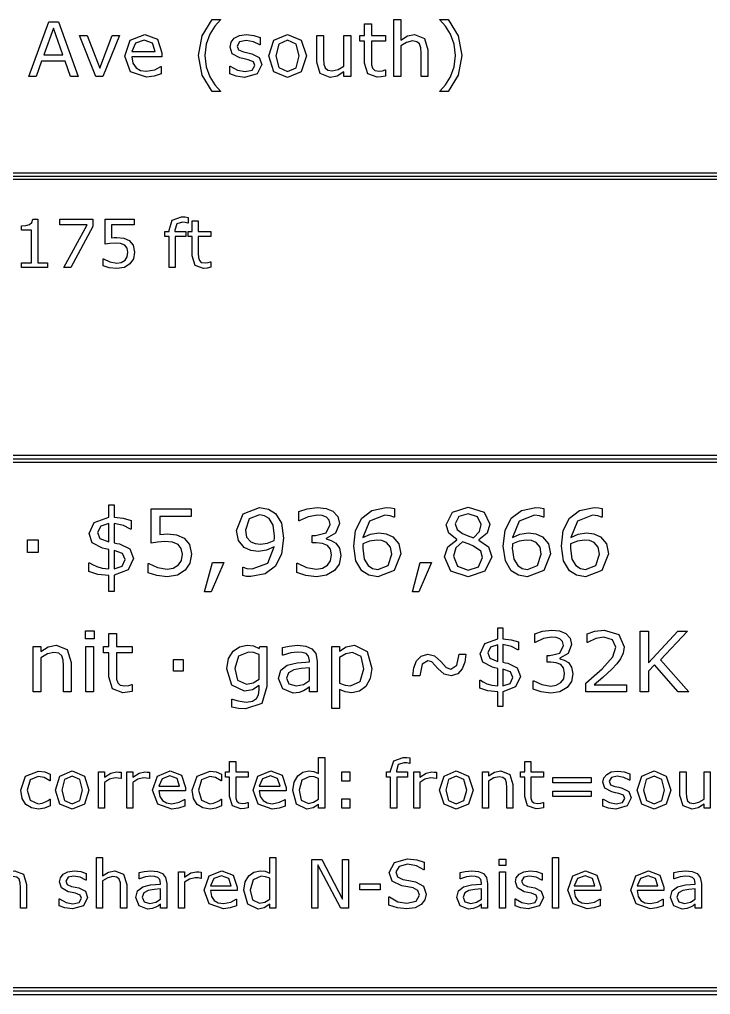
# Model space of a CAD drawing. Extents: x -1 to 182, y 89 to 480.
# Drawn here: x 121.4 to 143.39, y 157.59 to 188.61 of the extents above; entities that cross this region are included whole.
import ezdxf

# ---------------------------------------------------------------- set-up
doc = ezdxf.new("R2010")
doc.units = 0

msp = doc.modelspace()

# ---------------------------------------------------------------- linework, layer by layer
at = {"layer": 'Layer 1', "color": 7}
for points in [[(127.794494, 186.317616), (127.528231, 186.317616), (127.208482, 186.83268), (127.094537, 187.461726), (127.208482, 188.090746), (127.528231, 188.605836), (127.794494, 188.605836), (127.794494, 188.594194), (127.614273, 188.397715), (127.456142, 188.139588), (127.342197, 187.824496), (127.299176, 187.461726), (127.341033, 187.097792), (127.456142, 186.783864), (127.615435, 186.525737), (127.794494, 186.329232), (127.794494, 186.317616)], [(134.39757, 186.796644), (134.17898, 186.796644), (134.17898, 187.536127), (134.168529, 187.703555), (134.130159, 187.826824), (134.046442, 187.898897), (133.904591, 187.923238), (133.717393, 187.879053), (133.530196, 187.766261), (133.530196, 186.796538), (133.311605, 186.796538), (133.311605, 188.60573), (133.530196, 188.60573), (133.530196, 187.951125), (133.741812, 188.083655), (133.966215, 188.131333), (134.287125, 188.004598), (134.397583, 187.639499), (134.39757, 186.796644)], [(135.474248, 187.461726), (135.3603, 186.83268), (135.040554, 186.317616), (134.774291, 186.317616), (134.774291, 186.329258), (134.953351, 186.525764), (135.112643, 186.783891), (135.226588, 187.097819), (135.269609, 187.461753), (135.226588, 187.824522), (135.112643, 188.139614), (134.953351, 188.397741), (134.774291, 188.594221), (134.774291, 188.605862), (135.040554, 188.605862), (135.3603, 188.090772), (135.474248, 187.461753), (135.474248, 187.461726)], [(123.268032, 186.796644), (123.022697, 186.796644), (122.852941, 187.279164), (122.10415, 187.279164), (121.934393, 186.796644), (121.700687, 186.796644), (122.330881, 188.527943), (122.637837, 188.527943), (123.268032, 186.796644)], [(122.782014, 187.476834), (122.478545, 188.32678), (122.173912, 187.476834), (122.782014, 187.476834)], [(133.047654, 186.808285), (132.912778, 186.781563), (132.783717, 186.770979), (132.48141, 186.87795), (132.377929, 187.220956), (132.377929, 187.911623), (132.230262, 187.911623), (132.230262, 188.095323), (132.377929, 188.095323), (132.377929, 188.468544), (132.596519, 188.468544), (132.596519, 188.095323), (133.047654, 188.095323), (133.047654, 187.911623), (132.596519, 187.911623), (132.596519, 187.319777), (132.601176, 187.159334), (132.633733, 187.052363), (132.703495, 186.983757), (132.840695, 186.962855), (132.952317, 186.977936), (133.036031, 187.004685), (133.047646, 187.004685), (133.047654, 186.808285)], [(124.578413, 188.095402), (124.052867, 186.796644), (123.833112, 186.796644), (123.311053, 188.095402), (123.548246, 188.095402), (123.950547, 187.061756), (124.349359, 188.095402), (124.578413, 188.095402)], [(125.930655, 187.423362), (124.97374, 187.423362), (125.009784, 187.21405), (125.108614, 187.068715), (125.251629, 186.985), (125.435337, 186.957087), (125.7016, 187.009421), (125.893449, 187.114064), (125.905064, 187.114064), (125.905064, 186.875701), (125.679499, 186.797808), (125.437652, 186.766402), (124.933034, 186.940815), (124.751649, 187.438469), (124.924893, 187.944246), (125.383005, 188.131439), (125.787632, 187.977954), (125.930644, 187.541948), (125.930655, 187.423362)], [(129.108365, 187.171029), (128.960699, 186.879194), (128.559562, 186.765238), (128.294463, 186.798972), (128.093311, 186.874537), (128.093311, 187.119885), (128.104926, 187.119885), (128.335143, 186.995478), (128.578152, 186.950128), (128.803719, 186.996642), (128.88511, 187.143142), (128.840928, 187.2594), (128.671168, 187.326842), (128.549085, 187.351183), (128.413047, 187.381399), (128.170038, 187.513955), (128.099114, 187.730225), (128.131668, 187.881381), (128.232826, 188.008116), (128.397931, 188.094159), (128.623499, 188.126703), (128.858366, 188.097651), (129.057192, 188.029045), (129.057192, 187.795339), (129.045577, 187.795339), (128.842102, 187.898817), (128.607235, 187.941838), (128.404921, 187.895325), (128.322369, 187.759303), (128.372364, 187.638362), (128.530495, 187.57211), (128.665369, 187.544197), (128.790943, 187.518532), (129.025813, 187.398782), (129.108365, 187.17087), (129.108365, 187.171029)], [(130.528044, 187.445428), (130.365264, 186.944308), (129.929245, 186.760608), (129.4909, 186.944308), (129.329282, 187.445428), (129.4909, 187.946574), (129.929245, 188.131439), (130.365264, 187.946574), (130.528044, 187.445428), (130.528044, 187.445428)], [(131.943073, 186.796644), (131.72448, 186.796644), (131.72448, 186.940815), (131.512867, 186.807121), (131.289625, 186.760608), (130.97104, 186.885015), (130.857092, 187.252441), (130.857092, 188.095402), (131.075686, 188.095402), (131.075686, 187.355919), (131.084972, 187.186163), (131.124506, 187.066386), (131.205895, 186.991985), (131.351236, 186.968702), (131.536108, 187.012888), (131.724467, 187.125679), (131.724467, 188.095376), (131.94306, 188.095376), (131.943073, 186.796644)], [(125.71788, 187.59079), (125.630676, 187.85704), (125.371387, 187.951231), (125.091173, 187.847753), (124.97374, 187.59079), (125.71788, 187.59079)], [(130.302476, 187.445428), (130.203646, 187.819839), (129.929245, 187.943082), (129.652517, 187.819839), (129.554849, 187.445428), (129.653679, 187.074535), (129.929245, 186.948964), (130.202482, 187.073371), (130.302476, 187.445428), (130.302476, 187.445428)], [(94.720714, 183.71404), (94.720714, 183.529044), (153.987306, 183.529044), (153.987306, 183.71404), (94.720714, 183.71404)], [(94.720714, 183.621542), (153.987306, 183.621542)], [(122.294708, 180.711129), (121.461684, 180.711129), (121.461684, 180.868212), (121.782078, 180.868212), (121.782078, 181.899689), (121.461684, 181.899689), (121.461684, 182.040235), (121.601209, 182.050554), (121.713863, 182.082595), (121.788277, 182.147709), (121.820318, 182.255182), (121.980515, 182.255182), (121.980515, 180.868185), (122.294708, 180.868185), (122.294708, 180.711129)], [(123.732343, 182.019571), (123.035746, 180.711129), (122.814571, 180.711129), (123.55561, 182.069181), (122.679178, 182.069181), (122.679178, 182.25005), (123.732343, 182.25005), (123.732343, 182.019571)], [(125.06146, 181.199999), (125.022185, 180.994312), (124.914698, 180.828948), (124.736933, 180.71732), (124.499221, 180.679088), (124.256342, 180.70597), (124.058939, 180.768993), (124.058939, 180.987089), (124.073412, 180.987089), (124.271849, 180.895094), (124.495091, 180.857893), (124.636685, 180.878531), (124.759674, 180.950868), (124.827889, 181.057336), (124.851648, 181.201004), (124.823743, 181.33536), (124.748294, 181.423201), (124.617037, 181.47797), (124.445471, 181.494374), (124.269772, 181.481939), (124.12508, 181.457068), (124.12508, 182.249785), (125.05112, 182.249785), (125.05112, 182.068916), (124.324549, 182.068916), (124.324549, 181.659633), (124.415499, 181.665983), (124.496115, 181.668628), (124.715221, 181.646933), (124.887822, 181.572505), (125.015978, 181.425741), (125.061455, 181.200449), (125.06146, 181.199999)], [(126.767814, 182.131199), (126.757469, 182.131199), (126.673755, 182.14972), (126.582804, 182.160038), (126.400903, 182.104211), (126.345092, 181.904742), (126.345092, 181.865478), (126.695458, 181.865478), (126.695458, 181.702178), (126.351294, 181.702178), (126.351294, 180.711129), (126.15699, 180.711129), (126.15699, 181.702283), (126.025733, 181.702283), (126.025733, 181.865584), (126.15699, 181.865584), (126.15699, 181.903816), (126.259309, 182.21904), (126.554899, 182.329636), (126.671688, 182.323286), (126.767806, 182.308734), (126.767814, 182.131199)], [(127.49025, 180.721474), (127.370359, 180.697662), (127.255639, 180.688401), (126.98692, 180.783466), (126.894938, 181.088371), (126.894938, 181.702283), (126.763679, 181.702283), (126.763679, 181.865584), (126.894938, 181.865584), (126.894938, 182.197345), (127.08924, 182.197345), (127.08924, 181.865584), (127.49025, 181.865584), (127.49025, 181.702283), (127.08924, 181.702283), (127.08924, 181.176213), (127.093367, 181.033576), (127.122305, 180.938512), (127.184318, 180.877525), (127.306272, 180.859004), (127.405491, 180.872498), (127.479905, 180.896311), (127.49025, 180.896311), (127.49025, 180.721474)], [(95.779046, 174.731659), (95.325814, 174.640181), (94.955743, 174.390694), (94.706256, 174.020622), (94.614778, 173.567388), (94.614778, 158.75074), (94.706256, 158.297506), (94.955743, 157.927434), (95.325814, 157.677947), (95.779046, 157.586469), (152.928974, 157.586469), (153.382206, 157.677947), (153.752277, 157.927434), (154.001764, 158.297506), (154.093242, 158.75074), (154.093242, 173.567388), (154.001764, 174.020622), (153.752277, 174.390694), (153.382206, 174.640181), (152.928974, 174.731659), (95.779046, 174.731659)], [(95.779046, 174.62572), (152.928974, 174.62572), (153.34169, 174.542806), (153.678008, 174.316422), (153.904392, 173.980104), (153.987306, 173.567388), (153.987306, 158.75074), (153.904392, 158.338024), (153.678008, 158.001706), (153.34169, 157.775322), (152.928974, 157.692408), (95.779046, 157.692408), (95.36633, 157.775322), (95.030012, 158.001706), (94.803628, 158.338024), (94.720714, 158.75074), (94.720714, 173.567388), (94.803628, 173.980104), (95.030012, 174.316422), (95.36633, 174.542806), (95.779046, 174.62572), (95.779046, 174.62572)], [(95.779046, 174.519781), (152.928974, 174.519781), (153.301175, 174.445432), (153.60374, 174.242151), (153.807021, 173.939586), (153.88137, 173.567388), (153.88137, 158.75074), (153.807021, 158.378542), (153.60374, 158.075977), (153.301175, 157.872696), (152.928974, 157.798347), (95.779046, 157.798347), (95.406845, 157.872696), (95.10428, 158.075977), (94.900999, 158.378542), (94.82665, 158.75074), (94.82665, 173.567388), (94.900999, 173.939586), (95.10428, 174.242151), (95.406845, 174.445432), (95.779046, 174.519781), (95.779046, 174.519781)], [(125.029734, 171.461651), (124.857779, 171.095019), (124.407292, 170.923066), (124.407292, 170.408611), (124.239602, 170.408611), (124.239602, 170.915949), (123.887169, 170.951482), (123.601528, 171.04242), (123.601528, 171.323804), (123.624256, 171.323804), (123.720892, 171.265542), (123.855895, 171.204424), (124.027848, 171.15328), (124.239594, 171.126266), (124.239594, 171.741607), (124.134433, 171.763038), (124.044903, 171.785792), (123.712364, 171.960602), (123.611466, 172.250505), (123.776314, 172.605761), (124.239594, 172.774883), (124.239594, 173.161412), (124.407284, 173.161412), (124.407284, 172.777714), (124.70145, 172.743609), (124.954407, 172.67114), (124.954407, 172.392613), (124.93451, 172.392613), (124.711398, 172.507707), (124.407284, 172.571656), (124.407284, 171.959173), (124.499655, 171.939329), (124.58634, 171.920809), (124.913196, 171.764493), (125.029726, 171.461784), (125.029734, 171.461651)], [(126.875743, 171.59381), (126.821739, 171.311024), (126.673945, 171.083642), (126.429515, 170.930157), (126.102663, 170.877584), (125.768704, 170.91452), (125.497273, 171.001224), (125.497273, 171.301076), (125.51717, 171.301076), (125.790021, 171.174605), (126.09698, 171.123435), (126.29167, 171.151851), (126.460781, 171.251334), (126.554573, 171.397702), (126.587257, 171.595239), (126.548887, 171.779971), (126.445147, 171.90078), (126.26467, 171.976106), (126.028765, 171.998861), (125.787179, 171.981927), (125.588224, 171.947823), (125.588224, 173.037825), (126.861529, 173.037825), (126.861529, 172.789117), (125.862498, 172.789117), (125.862498, 172.226376), (125.987553, 172.234842), (126.0984, 172.237753), (126.399673, 172.207908), (126.636996, 172.105593), (126.813214, 171.903796), (126.875743, 171.593996), (126.875743, 171.59381)], [(129.798946, 172.106837), (129.734996, 171.603759), (129.544568, 171.218658), (129.220557, 170.968521), (128.762963, 170.880415), (128.623694, 170.888882), (128.507164, 170.912959), (128.507164, 171.184395), (128.521372, 171.184395), (128.637902, 171.143173), (128.805593, 171.124652), (129.297294, 171.312241), (129.504774, 171.832359), (129.256082, 171.718667), (129.001704, 171.684562), (128.764381, 171.710227), (128.552638, 171.809684), (128.36363, 172.029976), (128.301102, 172.349698), (128.514268, 172.876932), (129.034391, 173.080158), (129.318611, 173.031846), (129.547407, 172.889738), (129.733572, 172.585626), (129.798943, 172.106705), (129.798946, 172.106837)], [(129.511881, 172.167929), (129.466407, 172.521809), (129.341349, 172.729268), (129.197818, 172.820232), (129.031552, 172.848648), (128.707541, 172.720749), (128.589587, 172.361207), (128.627957, 172.140942), (128.757277, 171.991717), (128.897966, 171.932027), (129.068498, 171.917739), (129.293034, 171.947584), (129.506198, 172.034288), (129.509029, 172.092549), (129.51186, 172.16785), (129.511881, 172.167929)], [(131.465895, 171.940573), (131.578163, 171.787088), (131.622216, 171.548355), (131.569636, 171.282608), (131.421839, 171.072264), (131.170306, 170.924468), (130.854822, 170.877584), (130.508073, 170.920209), (130.228118, 171.011172), (130.228118, 171.308167), (130.249443, 171.308167), (130.533663, 171.176007), (130.849147, 171.123435), (131.039575, 171.15328), (131.203003, 171.241386), (131.299637, 171.379234), (131.332323, 171.569654), (131.295374, 171.757243), (131.195896, 171.875195), (131.040996, 171.934884), (130.844885, 171.951818), (130.716985, 171.951818), (130.716985, 172.18772), (130.816463, 172.18772), (131.160368, 172.277255), (131.289688, 172.541573), (131.257004, 172.675161), (131.166054, 172.770385), (131.035313, 172.821555), (130.877571, 172.835842), (130.590506, 172.787503), (130.303445, 172.651084), (130.289236, 172.651084), (130.289236, 172.948105), (130.557825, 173.039042), (130.884678, 173.081693), (131.157529, 173.05325), (131.370696, 172.962313), (131.525593, 172.797451), (131.578176, 172.571498), (131.453118, 172.263126), (131.160371, 172.098291), (131.160371, 172.078447), (131.316692, 172.030134), (131.465908, 171.940599), (131.465895, 171.940573)], [(133.533595, 171.608019), (133.320432, 171.080811), (132.800309, 170.877584), (132.516089, 170.925897), (132.290132, 171.069433), (132.101127, 171.382065), (132.035757, 171.851038), (132.095441, 172.34983), (132.288711, 172.736386), (132.611301, 172.986496), (133.071737, 173.077433), (133.212426, 173.070289), (133.327536, 173.044625), (133.327536, 172.773189), (133.313327, 172.773189), (133.192535, 172.812982), (133.029107, 172.832826), (132.541671, 172.640977), (132.329925, 172.12512), (132.564407, 172.234551), (132.832996, 172.272916), (133.070319, 172.247251), (133.282064, 172.147794), (133.469648, 171.928931), (133.533598, 171.607754), (133.533595, 171.608019)], [(136.426956, 171.511366), (136.212369, 171.055199), (135.675194, 170.873298), (135.12665, 171.050939), (134.923431, 171.505678), (135.025751, 171.823998), (135.314234, 172.05138), (135.314234, 172.059847), (135.061279, 172.258813), (134.980274, 172.52882), (135.176386, 172.926727), (135.675194, 173.0859), (136.181106, 172.933844), (136.37011, 172.547288), (136.280581, 172.264502), (136.017678, 172.048496), (136.017678, 172.04003), (136.321795, 171.829686), (136.426956, 171.511366), (136.426956, 171.511366)], [(136.090155, 172.54451), (135.972204, 172.786101), (135.673773, 172.877038), (135.379604, 172.791789), (135.265916, 172.561549), (135.322761, 172.383935), (135.497555, 172.251749), (135.648193, 172.184968), (135.841463, 172.116759), (136.036154, 172.311439), (136.090155, 172.54451), (136.090155, 172.54451)], [(138.292859, 171.607992), (138.079695, 171.080784), (137.559572, 170.877558), (137.275352, 170.925871), (137.049398, 171.069407), (136.860391, 171.382038), (136.79502, 171.851012), (136.854707, 172.349803), (137.047975, 172.736359), (137.370565, 172.98647), (137.831003, 173.077407), (137.971692, 173.070263), (138.086799, 173.044598), (138.086799, 172.773163), (138.072591, 172.773163), (137.951798, 172.812956), (137.788371, 172.8328), (137.300935, 172.640951), (137.089191, 172.125093), (137.323673, 172.234525), (137.592259, 172.272889), (137.829585, 172.247225), (138.041328, 172.147768), (138.228912, 171.928905), (138.292862, 171.607728), (138.292859, 171.607992)], [(140.143133, 171.607992), (139.929966, 171.080784), (139.409844, 170.877558), (139.125623, 170.925871), (138.899669, 171.069407), (138.710662, 171.382038), (138.645291, 171.851012), (138.704979, 172.349803), (138.898249, 172.736359), (139.220839, 172.98647), (139.681274, 173.077407), (139.821963, 173.070263), (139.937073, 173.044598), (139.937073, 172.773163), (139.922865, 172.773163), (139.802069, 172.812956), (139.638644, 172.8328), (139.151206, 172.640951), (138.939463, 172.125093), (139.173944, 172.234525), (139.442533, 172.272889), (139.679856, 172.247225), (139.891599, 172.147768), (140.079186, 171.928905), (140.143135, 171.607728), (140.143133, 171.607992)], [(124.239602, 171.983197), (124.239602, 172.570122), (123.983803, 172.486275), (123.880062, 172.287309), (123.956802, 172.092629), (124.239602, 171.983197), (124.239602, 171.983197)], [(121.998525, 171.647812), (121.658883, 171.647812), (121.658883, 172.049978), (121.998525, 172.049978), (121.998525, 171.647812)], [(133.245113, 171.596642), (133.205322, 171.815478), (133.077423, 171.966132), (132.932471, 172.025795), (132.766202, 172.040083), (132.541669, 172.01164), (132.328502, 171.923534), (132.324242, 171.862442), (132.322919, 171.789946), (132.368393, 171.43469), (132.496293, 171.230035), (132.636982, 171.137669), (132.803251, 171.109253), (133.127262, 171.234295), (133.245213, 171.596694), (133.245113, 171.596642)], [(136.134208, 171.484379), (136.075944, 171.693267), (135.851409, 171.85244), (135.705036, 171.910702), (135.493293, 171.986002), (135.287233, 171.79701), (135.210493, 171.527003), (135.342655, 171.210086), (135.678035, 171.085044), (136.009153, 171.191618), (136.134208, 171.484379), (136.134208, 171.484379)], [(138.004376, 171.596615), (137.964585, 171.815452), (137.836686, 171.966105), (137.691734, 172.025769), (137.525465, 172.040056), (137.300932, 172.011614), (137.087768, 171.923507), (137.083508, 171.862415), (137.082185, 171.789919), (137.127662, 171.434664), (137.255559, 171.230009), (137.396248, 171.137643), (137.562517, 171.109227), (137.886528, 171.234269), (138.004479, 171.596668), (138.004376, 171.596615)], [(139.85465, 171.596615), (139.814857, 171.815452), (139.68696, 171.966105), (139.542006, 172.025769), (139.375739, 172.040056), (139.151203, 172.011614), (138.938039, 171.923507), (138.933779, 171.862415), (138.932457, 171.789919), (138.97793, 171.434664), (139.10583, 171.230009), (139.246519, 171.137643), (139.412786, 171.109227), (139.736797, 171.234269), (139.854751, 171.596668), (139.85465, 171.596615)], [(124.761145, 171.424715), (124.677299, 171.619396), (124.407292, 171.71745), (124.407292, 171.129123), (124.668774, 171.215801), (124.761145, 171.424715), (124.761145, 171.424715)], [(127.898933, 171.326661), (127.498182, 170.395832), (127.290704, 170.395832), (127.537975, 171.326661), (127.898933, 171.326661)], [(134.50847, 171.326635), (134.107719, 170.395805), (133.900239, 170.395805), (134.14751, 171.326635), (134.50847, 171.326635)], [(123.771359, 168.902075), (123.497475, 168.902075), (123.497475, 169.153985), (123.771359, 169.153985), (123.771359, 168.902075)], [(124.985752, 167.230387), (124.83589, 167.200674), (124.692488, 167.189033), (124.356592, 167.307883), (124.241612, 167.688989), (124.241612, 168.456385), (124.077539, 168.456385), (124.077539, 168.660511), (124.241612, 168.660511), (124.241612, 169.075218), (124.484489, 169.075218), (124.484489, 168.660511), (124.985752, 168.660511), (124.985752, 168.456385), (124.484489, 168.456385), (124.484489, 167.798817), (124.489648, 167.620515), (124.52582, 167.501664), (124.603334, 167.425438), (124.755779, 167.402154), (124.879803, 167.418823), (124.972822, 167.448536), (124.985734, 167.448536), (124.985752, 167.230387)], [(137.342863, 167.708515), (137.186542, 167.375193), (136.777005, 167.218878), (136.777005, 166.751201), (136.62456, 166.751201), (136.62456, 167.212422), (136.304168, 167.244701), (136.044493, 167.327383), (136.044493, 167.583182), (136.065157, 167.583182), (136.153007, 167.530212), (136.275736, 167.474677), (136.432057, 167.428163), (136.624552, 167.403557), (136.624552, 167.962964), (136.52895, 167.982279), (136.447562, 168.002916), (136.145255, 168.161825), (136.053529, 168.425376), (136.203391, 168.748353), (136.624552, 168.902102), (136.624552, 169.253494), (136.776997, 169.253494), (136.776997, 168.904695), (137.044424, 168.873686), (137.274384, 168.807778), (137.274384, 168.554572), (137.256286, 168.554572), (137.053457, 168.659215), (136.776986, 168.717343), (136.776986, 168.160555), (136.860962, 168.142563), (136.939768, 168.125895), (137.236908, 167.983787), (137.342845, 167.708621), (137.342863, 167.708515)], [(138.867316, 168.143886), (138.969376, 168.004345), (139.009424, 167.787308), (138.961624, 167.545717), (138.827266, 167.354529), (138.598598, 167.220174), (138.311795, 167.177523), (137.996568, 167.216285), (137.742063, 167.298967), (137.742063, 167.568974), (137.761431, 167.568974), (138.019812, 167.448827), (138.306615, 167.401043), (138.479731, 167.428163), (138.628303, 167.508252), (138.716152, 167.633585), (138.745865, 167.806702), (138.712276, 167.977225), (138.621841, 168.084461), (138.481022, 168.1387), (138.302741, 168.154311), (138.186467, 168.154311), (138.186467, 168.368782), (138.276902, 168.368782), (138.589544, 168.450168), (138.707109, 168.690462), (138.677393, 168.811905), (138.594711, 168.898451), (138.475855, 168.944964), (138.332454, 168.957929), (138.071488, 168.914008), (137.810521, 168.789998), (137.79761, 168.789998), (137.79761, 169.060005), (138.04178, 169.142687), (138.33892, 169.181449), (138.586967, 169.155519), (138.780753, 169.072837), (138.921569, 168.922977), (138.969371, 168.717555), (138.855683, 168.437229), (138.589549, 168.28737), (138.589549, 168.269378), (138.731659, 168.225457), (138.867311, 168.144071), (138.867316, 168.143886)], [(140.718622, 167.217581), (139.416376, 167.217581), (139.416376, 167.487588), (139.687677, 167.72013), (139.942185, 167.951376), (140.281957, 168.332508), (140.37368, 168.638683), (140.274205, 168.872521), (139.999028, 168.95777), (139.744523, 168.916442), (139.477095, 168.789839), (139.464184, 168.789839), (139.464184, 169.061143), (139.708357, 169.143825), (140.005494, 169.18129), (140.46929, 169.037886), (140.637239, 168.651595), (140.608817, 168.446199), (140.527426, 168.2666), (140.40857, 168.108988), (140.244497, 167.937168), (139.958986, 167.673616), (139.683809, 167.438508), (140.71863, 167.438508), (140.718622, 167.217581)], [(142.695242, 167.217581), (142.363222, 167.217581), (141.602287, 168.074116), (141.411083, 167.86999), (141.411083, 167.217396), (141.155287, 167.217396), (141.155287, 169.141047), (141.411083, 169.141047), (141.411083, 168.137245), (142.345135, 169.141047), (142.655192, 169.141047), (141.796073, 168.236702), (142.695242, 167.217581)], [(123.042723, 167.217422), (122.799844, 167.217422), (122.799844, 168.039085), (122.788203, 168.225113), (122.74557, 168.362061), (122.652553, 168.442151), (122.494939, 168.46927), (122.286942, 168.42019), (122.078945, 168.294884), (122.078945, 167.217396), (121.836066, 167.217396), (121.836066, 168.660458), (122.078945, 168.660458), (122.078945, 168.500253), (122.314072, 168.647546), (122.56341, 168.700516), (122.919978, 168.559678), (123.04271, 168.15402), (123.042723, 167.217422)], [(123.755854, 167.217422), (123.512975, 167.217422), (123.512975, 168.660485), (123.755854, 168.660485), (123.755854, 167.217422)], [(129.272306, 167.381543), (129.105648, 166.842826), (128.592762, 166.671006), (128.36797, 166.687674), (128.153512, 166.732892), (128.153512, 166.980938), (128.166423, 166.980938), (128.355042, 166.924106), (128.613423, 166.889234), (128.818838, 166.918946), (128.945446, 167.001629), (129.010041, 167.123072), (129.029409, 167.281954), (129.029409, 167.413743), (128.818827, 167.281954), (128.564322, 167.23933), (128.153493, 167.425358), (128.00234, 167.95246), (128.054015, 168.272871), (128.197419, 168.506683), (128.40154, 168.648816), (128.640543, 168.70049), (128.849833, 168.67456), (129.029409, 168.598334), (129.044913, 168.660352), (129.27229, 168.660352), (129.272306, 167.381543)], [(129.029427, 167.614085), (129.029427, 168.400876), (128.848558, 168.462868), (128.683194, 168.482182), (128.36797, 168.347827), (128.25299, 167.957673), (128.338254, 167.589453), (128.621183, 167.464146), (128.833056, 167.504204), (129.029427, 167.614006), (129.029427, 167.614085)], [(130.871689, 167.217475), (130.630101, 167.217475), (130.630101, 167.371225), (130.542252, 167.309206), (130.436315, 167.247188), (130.29679, 167.198108), (130.112048, 167.17747), (129.781319, 167.306666), (129.64567, 167.635966), (129.715433, 167.900814), (129.916971, 168.061019), (130.233489, 168.139812), (130.630104, 168.170821), (130.630104, 168.208286), (130.600391, 168.345234), (130.517709, 168.430509), (130.393686, 168.47054), (130.242532, 168.480859), (130.029368, 168.45493), (129.786489, 168.382593), (129.773577, 168.382593), (129.773577, 168.629343), (129.978992, 168.671968), (130.243831, 168.695251), (130.508674, 168.669322), (130.705044, 168.584047), (130.829068, 168.430324), (130.8717, 168.196485), (130.871689, 167.217475)], [(132.609307, 167.956456), (132.558922, 167.634749), (132.416812, 167.389296), (132.215274, 167.240732), (131.971103, 167.189059), (131.766983, 167.213665), (131.58224, 167.289865), (131.58224, 166.685267), (131.339361, 166.685267), (131.339361, 168.66059), (131.58224, 168.66059), (131.58224, 168.509434), (131.79928, 168.645086), (132.057662, 168.700648), (132.46332, 168.502978), (132.609307, 167.956509), (132.609307, 167.956456)], [(132.358678, 167.950106), (132.269534, 168.34026), (131.995651, 168.469429), (131.78507, 168.424212), (131.58224, 168.305361), (131.58224, 167.487588), (131.75923, 167.424273), (131.928471, 167.407605), (132.244989, 167.544553), (132.358678, 167.950212), (132.358678, 167.950106)], [(136.62456, 168.182648), (136.62456, 168.716206), (136.392018, 168.639979), (136.297707, 168.45911), (136.36747, 168.282104), (136.62456, 168.182648), (136.62456, 168.182648)], [(126.605804, 167.877636), (126.297039, 167.877636), (126.297039, 168.243264), (126.605804, 168.243264), (126.605804, 167.877636)], [(135.602661, 168.41519), (135.572946, 168.163254), (135.488972, 167.942353), (135.345571, 167.786011), (135.132404, 167.729179), (134.916655, 167.779556), (134.713826, 167.963017), (134.522625, 168.165847), (134.398602, 168.207175), (134.212566, 168.093483), (134.136345, 167.727882), (133.920596, 167.727882), (133.949017, 167.978522), (134.032991, 168.200719), (134.177686, 168.354468), (134.39085, 168.413893), (134.605307, 168.363517), (134.810719, 168.180055), (134.97996, 167.994026), (135.124655, 167.935871), (135.319732, 168.066363), (135.386912, 168.41519), (135.602661, 168.41519)], [(130.630101, 167.572757), (130.630101, 167.974527), (130.367844, 167.955212), (130.130132, 167.917747), (129.960894, 167.82472), (129.896299, 167.6529), (129.971229, 167.465575), (130.199897, 167.403557), (130.433733, 167.452663), (130.630101, 167.57281), (130.630101, 167.572757)], [(137.098693, 167.674913), (137.022469, 167.851919), (136.777005, 167.941057), (136.777005, 167.406202), (137.014717, 167.484995), (137.098693, 167.674913), (137.098693, 167.674913)], [(131.11224, 163.513208), (130.917936, 163.513208), (130.917936, 163.634122), (130.743271, 163.521463), (130.545866, 163.481167), (130.217206, 163.64034), (130.096281, 164.081638), (130.137622, 164.343125), (130.251311, 164.538467), (130.414609, 164.658349), (130.608911, 164.699704), (130.770142, 164.680124), (130.917936, 164.621202), (130.917936, 165.121422), (131.11224, 165.121422), (131.11224, 163.513208)], [(133.821115, 164.933277), (133.81077, 164.933277), (133.727053, 164.951798), (133.636103, 164.962117), (133.454202, 164.90629), (133.398391, 164.706821), (133.398391, 164.667557), (133.748757, 164.667557), (133.748757, 164.504256), (133.404593, 164.504256), (133.404593, 163.513234), (133.210291, 163.513234), (133.210291, 164.504388), (133.079031, 164.504388), (133.079031, 164.667689), (133.210291, 164.667689), (133.210291, 164.705921), (133.312608, 165.021145), (133.608197, 165.131741), (133.724987, 165.125391), (133.821105, 165.110839), (133.821115, 164.933277)], [(128.68035, 163.523553), (128.560462, 163.49974), (128.445738, 163.49048), (128.177023, 163.585545), (128.085038, 163.89045), (128.085038, 164.504362), (127.953781, 164.504362), (127.953781, 164.667663), (128.085038, 164.667663), (128.085038, 164.999423), (128.279342, 164.999423), (128.279342, 164.667663), (128.68035, 164.667663), (128.68035, 164.504362), (128.279342, 164.504362), (128.279342, 163.978292), (128.28347, 163.835655), (128.31241, 163.74059), (128.37442, 163.679604), (128.496377, 163.661083), (128.595596, 163.674577), (128.67001, 163.698389), (128.680355, 163.698389), (128.68035, 163.523553)], [(138.07098, 163.523526), (137.951089, 163.499714), (137.836369, 163.490453), (137.567653, 163.585518), (137.475668, 163.890424), (137.475668, 164.504335), (137.344411, 164.504335), (137.344411, 164.667636), (137.475668, 164.667636), (137.475668, 164.999397), (137.66997, 164.999397), (137.66997, 164.667636), (138.07098, 164.667636), (138.07098, 164.504335), (137.66997, 164.504335), (137.66997, 163.978265), (137.674097, 163.835628), (137.703035, 163.740564), (137.765048, 163.679577), (137.887004, 163.661057), (137.986223, 163.67455), (138.060637, 163.698363), (138.070982, 163.698363), (138.07098, 163.523526)], [(122.376866, 163.585545), (122.191864, 163.513208), (122.006865, 163.487278), (121.777421, 163.523473), (121.598621, 163.635074), (121.481832, 163.823193), (121.440491, 164.088808), (121.595521, 164.533228), (122.006865, 164.694438), (122.201167, 164.666551), (122.376866, 164.598342), (122.376866, 164.382336), (122.366521, 164.382336), (122.182554, 164.488778), (121.998586, 164.525978), (121.737102, 164.414351), (121.642018, 164.088808), (121.735035, 163.767366), (121.998586, 163.655765), (122.118474, 163.671375), (122.228027, 163.711671), (122.307609, 163.757153), (122.366521, 163.799513), (122.376866, 163.799513), (122.376866, 163.585545)], [(123.609865, 164.089919), (123.46517, 163.644467), (123.077598, 163.481167), (122.687957, 163.644467), (122.544299, 164.089919), (122.687957, 164.535371), (123.077598, 164.699704), (123.46517, 164.535371), (123.609865, 164.089919), (123.609865, 164.089919)], [(123.409361, 164.089919), (123.321512, 164.422712), (123.077598, 164.532275), (122.831618, 164.422712), (122.744803, 164.089919), (122.832652, 163.760222), (123.077598, 163.648595), (123.320477, 163.75919), (123.409361, 164.089919), (123.409361, 164.089919)], [(124.630989, 164.455784), (124.620644, 164.455784), (124.535895, 164.470337), (124.439777, 164.475628), (124.266145, 164.435332), (124.104913, 164.333018), (124.104913, 163.513234), (123.910611, 163.513234), (123.910611, 164.667689), (124.104913, 164.667689), (124.104913, 164.497139), (124.308518, 164.628398), (124.489387, 164.667689), (124.562766, 164.664514), (124.630978, 164.655254), (124.630989, 164.455784)], [(125.534294, 164.455784), (125.523948, 164.455784), (125.4392, 164.470337), (125.343082, 164.475628), (125.16945, 164.435332), (125.008221, 164.333018), (125.008221, 163.513234), (124.813916, 163.513234), (124.813916, 164.667689), (125.008221, 164.667689), (125.008221, 164.497139), (125.211825, 164.628398), (125.392691, 164.667689), (125.466071, 164.664514), (125.534286, 164.655254), (125.534294, 164.455784)], [(126.683576, 164.070287), (125.832981, 164.070287), (125.865022, 163.884232), (125.952872, 163.755063), (126.079996, 163.680636), (126.243291, 163.655765), (126.479971, 163.702252), (126.650503, 163.795279), (126.660848, 163.795279), (126.660848, 163.583401), (126.460345, 163.51416), (126.245371, 163.486247), (125.796818, 163.641292), (125.635589, 164.083622), (125.789584, 164.533228), (126.196794, 164.699624), (126.556462, 164.563179), (126.683587, 164.175618), (126.683576, 164.070287)], [(126.494439, 164.219115), (126.416924, 164.455784), (126.186448, 164.539499), (125.937367, 164.447503), (125.832981, 164.219115), (126.494439, 164.219115)], [(127.831824, 163.585545), (127.646822, 163.513208), (127.46182, 163.487278), (127.232379, 163.523473), (127.053577, 163.635074), (126.93679, 163.823193), (126.895449, 164.088808), (127.050479, 164.533228), (127.46182, 164.694438), (127.656125, 164.666551), (127.831824, 164.598342), (127.831824, 164.382336), (127.821479, 164.382336), (127.637511, 164.488778), (127.453542, 164.525978), (127.19206, 164.414351), (127.096976, 164.088808), (127.189993, 163.767366), (127.453542, 163.655765), (127.573432, 163.671375), (127.682985, 163.711671), (127.762567, 163.757153), (127.821479, 163.799513), (127.831824, 163.799513), (127.831824, 163.585545)], [(129.881308, 164.070287), (129.030716, 164.070287), (129.062754, 163.884232), (129.150606, 163.755063), (129.277728, 163.680636), (129.441026, 163.655765), (129.677703, 163.702252), (129.848235, 163.795279), (129.85858, 163.795279), (129.85858, 163.583401), (129.658074, 163.51416), (129.4431, 163.486247), (128.99455, 163.641292), (128.833321, 164.083622), (128.987316, 164.533228), (129.394525, 164.699624), (129.754194, 164.563179), (129.881316, 164.175618), (129.881308, 164.070287)], [(129.692173, 164.219115), (129.614658, 164.455784), (129.384183, 164.539499), (129.135102, 164.447503), (129.030716, 164.219115), (129.692173, 164.219115)], [(130.917936, 163.797423), (130.917936, 164.459912), (130.777376, 164.508489), (130.641984, 164.521983), (130.387738, 164.408292), (130.296788, 164.085845), (130.367066, 163.772684), (130.592374, 163.666216), (130.759808, 163.702384), (130.917936, 163.797476), (130.917936, 163.797423)], [(131.908056, 164.373102), (131.661044, 164.373102), (131.661044, 164.667663), (131.908056, 164.667663), (131.908056, 164.373102)], [(134.664473, 164.455784), (134.654128, 164.455784), (134.569377, 164.470337), (134.473259, 164.475628), (134.299627, 164.435332), (134.138398, 164.333018), (134.138398, 163.513234), (133.944093, 163.513234), (133.944093, 164.667689), (134.138398, 164.667689), (134.138398, 164.497139), (134.342002, 164.628398), (134.522869, 164.667689), (134.596251, 164.664514), (134.664463, 164.655254), (134.664473, 164.455784)], [(135.831327, 164.089919), (135.686632, 163.644467), (135.29906, 163.481167), (134.909419, 163.644467), (134.765759, 164.089919), (134.909419, 164.535371), (135.29906, 164.699704), (135.686632, 164.535371), (135.831327, 164.089919), (135.831327, 164.089919)], [(135.630821, 164.089919), (135.542971, 164.422712), (135.29906, 164.532275), (135.05308, 164.422712), (134.966262, 164.089919), (135.054114, 163.760222), (135.29906, 163.648595), (135.541939, 163.75919), (135.630821, 164.089919), (135.630821, 164.089919)], [(137.097396, 163.513208), (136.903094, 163.513208), (136.903094, 164.170538), (136.893781, 164.319365), (136.859674, 164.428903), (136.78526, 164.492985), (136.65917, 164.514681), (136.492774, 164.47539), (136.326375, 164.37514), (136.326375, 163.513234), (136.13207, 163.513234), (136.13207, 164.667689), (136.326391, 164.667689), (136.326391, 164.539525), (136.514493, 164.657344), (136.713963, 164.69973), (136.999217, 164.587071), (137.097401, 164.262533), (137.097396, 163.513208)], [(139.593366, 164.321403), (138.367601, 164.321403), (138.367601, 164.486767), (139.593366, 164.486767), (139.593366, 164.321403)], [(140.862537, 163.845974), (140.73128, 163.58655), (140.374712, 163.485268), (140.139069, 163.515245), (139.960266, 163.582422), (139.960266, 163.800492), (139.970611, 163.800492), (140.175248, 163.689923), (140.391256, 163.6496), (140.59176, 163.690954), (140.664107, 163.821182), (140.624833, 163.924528), (140.473938, 163.984456), (140.365417, 164.006152), (140.244495, 164.033007), (140.028489, 164.150853), (139.965444, 164.343072), (139.994382, 164.477427), (140.084297, 164.590087), (140.231059, 164.666578), (140.431563, 164.695497), (140.640337, 164.669568), (140.817071, 164.608581), (140.817071, 164.400857), (140.806726, 164.400857), (140.625859, 164.492826), (140.417087, 164.531085), (140.237253, 164.48973), (140.163873, 164.368816), (140.208313, 164.261316), (140.348873, 164.20242), (140.468763, 164.177549), (140.580383, 164.154795), (140.789157, 164.048327), (140.862537, 163.845762), (140.862537, 163.845974)], [(142.124473, 164.089893), (141.979781, 163.644441), (141.592206, 163.48114), (141.202568, 163.644441), (141.058907, 164.089893), (141.202568, 164.535345), (141.592206, 164.699677), (141.979781, 164.535345), (142.124473, 164.089893), (142.124473, 164.089893)], [(141.92397, 164.089893), (141.83612, 164.422685), (141.592206, 164.532249), (141.346229, 164.422685), (141.259411, 164.089893), (141.347261, 163.760196), (141.592206, 163.648568), (141.835086, 163.759164), (141.92397, 164.089893), (141.92397, 164.089893)], [(143.382277, 163.513181), (143.187973, 163.513181), (143.187973, 163.641345), (142.999873, 163.522494), (142.801435, 163.48114), (142.518247, 163.591736), (142.416962, 163.918311), (142.416962, 164.667636), (142.611266, 164.667636), (142.611266, 164.010306), (142.619521, 163.859414), (142.65466, 163.752946), (142.727008, 163.6868), (142.856199, 163.666163), (143.020529, 163.705454), (143.187959, 163.805704), (143.187959, 164.667663), (143.382264, 164.667663), (143.382277, 163.513181)], [(131.908056, 163.513208), (131.661044, 163.513208), (131.661044, 163.807768), (131.908056, 163.807768), (131.908056, 163.513208)], [(139.593366, 163.887328), (138.367601, 163.887328), (138.367601, 164.052692), (139.593366, 164.052692), (139.593366, 163.887328)], [(121.625493, 160.338132), (121.431188, 160.338132), (121.431188, 160.995462), (121.421901, 161.14429), (121.387794, 161.253827), (121.31338, 161.317909), (121.18729, 161.339605), (121.020891, 161.300315), (120.854495, 161.200064), (120.854495, 160.338238), (120.660191, 160.338238), (120.660191, 161.9464), (120.854495, 161.9464), (120.854495, 161.364529), (121.042595, 161.482348), (121.242067, 161.524734), (121.527322, 161.412075), (121.625506, 161.087537), (121.625493, 160.338132)], [(124.811858, 160.338132), (124.617553, 160.338132), (124.617553, 160.995462), (124.608266, 161.14429), (124.574159, 161.253827), (124.499745, 161.317909), (124.373655, 161.339605), (124.207256, 161.300315), (124.04086, 161.200064), (124.04086, 160.338238), (123.846556, 160.338238), (123.846556, 161.9464), (124.04086, 161.9464), (124.04086, 161.364529), (124.22896, 161.482348), (124.428432, 161.524734), (124.713684, 161.412075), (124.811871, 161.087537), (124.811858, 160.338132)], [(129.557815, 160.338132), (129.363511, 160.338132), (129.363511, 160.459047), (129.188846, 160.346387), (128.991441, 160.306091), (128.662781, 160.465264), (128.541856, 160.906562), (128.583197, 161.16805), (128.696886, 161.363391), (128.860184, 161.483274), (129.054486, 161.524628), (129.215717, 161.505049), (129.363511, 161.446126), (129.363511, 161.946347), (129.557815, 161.946347), (129.557815, 160.338132)], [(138.550528, 160.338132), (138.356224, 160.338132), (138.356224, 161.946294), (138.550528, 161.946294), (138.550528, 160.338132)], [(131.873948, 160.338132), (131.620734, 160.338132), (130.891065, 161.714784), (130.891065, 160.338238), (130.699861, 160.338238), (130.699861, 161.877159), (131.017155, 161.877159), (131.682747, 160.620389), (131.682747, 161.877159), (131.873948, 161.877159), (131.873948, 160.338132)], [(134.342013, 160.777393), (134.299637, 160.59962), (134.18285, 160.450792), (133.98958, 160.347445), (133.724997, 160.310219), (133.425275, 160.341228), (133.155522, 160.433223), (133.155522, 160.689525), (133.169995, 160.689525), (133.439745, 160.539665), (133.727067, 160.48696), (134.022656, 160.558265), (134.129108, 160.748447), (134.078467, 160.899339), (133.926538, 160.974772), (133.758073, 161.008903), (133.566869, 161.043008), (133.263012, 161.190804), (133.164828, 161.464674), (133.328126, 161.78093), (133.742568, 161.904966), (134.040224, 161.873957), (134.280003, 161.797466), (134.280003, 161.555637), (134.26553, 161.555637), (134.03402, 161.678615), (133.741531, 161.728225), (133.476948, 161.660015), (133.37773, 161.484306), (133.427339, 161.333414), (133.602003, 161.2497), (133.790106, 161.214563), (133.996812, 161.172177), (134.255193, 161.034726), (134.34201, 160.777393), (134.342013, 160.777393)], [(136.879322, 161.685839), (136.660215, 161.685839), (136.660215, 161.887398), (136.879322, 161.887398), (136.879322, 161.685839)], [(123.568524, 160.670925), (123.437267, 160.411501), (123.080699, 160.310219), (122.845053, 160.340196), (122.666254, 160.407374), (122.666254, 160.625443), (122.676599, 160.625443), (122.881235, 160.514874), (123.097243, 160.474551), (123.297747, 160.515905), (123.370095, 160.646133), (123.33082, 160.749479), (123.179926, 160.809407), (123.071404, 160.831103), (122.950482, 160.857958), (122.734476, 160.975804), (122.671429, 161.168023), (122.700369, 161.302378), (122.790285, 161.415038), (122.937046, 161.491529), (123.13755, 161.520448), (123.346324, 161.494519), (123.523055, 161.433532), (123.523055, 161.225808), (123.51271, 161.225808), (123.331844, 161.317777), (123.123072, 161.356036), (122.943238, 161.314682), (122.869855, 161.193767), (122.914297, 161.086267), (123.054857, 161.027371), (123.174748, 161.0025), (123.286367, 160.979746), (123.495142, 160.873278), (123.568521, 160.670713), (123.568524, 160.670925)], [(126.083097, 160.338132), (125.889827, 160.338132), (125.889827, 160.46111), (125.819546, 160.411501), (125.734797, 160.361892), (125.623175, 160.322628), (125.475382, 160.306223), (125.210799, 160.40957), (125.102277, 160.673121), (125.158088, 160.884999), (125.31932, 161.013163), (125.572534, 161.076213), (125.889827, 161.101084), (125.889827, 161.131061), (125.866041, 161.240625), (125.799895, 161.308834), (125.700677, 161.340875), (125.579754, 161.349077), (125.409223, 161.32844), (125.214921, 161.270549), (125.204576, 161.270549), (125.204576, 161.467954), (125.368908, 161.502059), (125.580781, 161.52058), (125.792654, 161.499943), (125.94975, 161.431733), (126.048968, 161.308755), (126.083076, 161.121668), (126.083097, 160.338132)], [(127.1776, 161.280709), (127.167255, 161.280709), (127.082506, 161.295261), (126.986389, 161.300553), (126.812756, 161.260257), (126.651524, 161.157943), (126.651524, 160.338238), (126.457223, 160.338238), (126.457223, 161.492693), (126.651524, 161.492693), (126.651524, 161.322143), (126.855129, 161.453402), (127.035998, 161.492693), (127.109377, 161.489518), (127.17759, 161.480258), (127.1776, 161.280709)], [(128.326882, 160.895212), (127.47629, 160.895212), (127.508329, 160.709157), (127.596181, 160.579987), (127.723303, 160.50556), (127.886601, 160.480689), (128.123278, 160.527177), (128.29381, 160.620204), (128.304155, 160.620204), (128.304155, 160.408326), (128.103649, 160.339085), (127.888675, 160.311171), (127.440125, 160.466217), (127.278896, 160.908547), (127.432891, 161.358153), (127.8401, 161.524549), (128.199769, 161.388103), (128.32689, 161.000542), (128.326882, 160.895212)], [(128.137748, 161.04404), (128.060233, 161.280709), (127.829757, 161.364423), (127.580676, 161.272428), (127.47629, 161.04404), (128.137748, 161.04404)], [(129.363511, 160.622347), (129.363511, 161.284837), (129.222951, 161.333414), (129.087559, 161.346908), (128.833313, 161.233216), (128.742362, 160.910769), (128.812641, 160.597609), (129.037949, 160.491141), (129.205383, 160.527309), (129.363511, 160.6224), (129.363511, 160.622347)], [(136.296413, 160.338132), (136.103144, 160.338132), (136.103144, 160.46111), (136.032862, 160.411501), (135.948114, 160.361892), (135.836494, 160.322628), (135.688698, 160.306223), (135.424115, 160.40957), (135.315596, 160.673121), (135.371405, 160.884999), (135.532636, 161.013163), (135.78585, 161.076213), (136.103144, 161.101084), (136.103144, 161.131061), (136.079384, 161.240625), (136.013238, 161.308834), (135.91402, 161.340875), (135.793095, 161.349077), (135.622563, 161.32844), (135.428261, 161.270549), (135.417916, 161.270549), (135.417916, 161.467954), (135.582246, 161.502059), (135.794119, 161.52058), (136.005991, 161.499943), (136.163087, 161.431733), (136.262306, 161.308755), (136.296413, 161.121668), (136.296413, 160.338132)], [(136.866913, 160.338132), (136.672608, 160.338132), (136.672608, 161.492587), (136.866913, 161.492587), (136.866913, 160.338132)], [(138.076139, 160.670925), (137.944882, 160.411501), (137.588314, 160.310219), (137.352671, 160.340196), (137.173869, 160.407374), (137.173869, 160.625443), (137.184214, 160.625443), (137.38885, 160.514874), (137.604858, 160.474551), (137.805362, 160.515905), (137.87771, 160.646133), (137.838435, 160.749479), (137.687541, 160.809407), (137.579019, 160.831103), (137.458097, 160.857958), (137.242091, 160.975804), (137.179047, 161.168023), (137.207984, 161.302378), (137.2979, 161.415038), (137.444661, 161.491529), (137.645165, 161.520448), (137.85394, 161.494519), (138.030673, 161.433532), (138.030673, 161.225808), (138.020328, 161.225808), (137.839462, 161.317777), (137.63069, 161.356036), (137.450855, 161.314682), (137.377476, 161.193767), (137.421915, 161.086267), (137.562475, 161.027371), (137.682365, 161.0025), (137.793985, 160.979746), (138.00276, 160.873278), (138.076139, 160.670713), (138.076139, 160.670925)], [(139.901349, 160.895212), (139.050754, 160.895212), (139.082795, 160.709157), (139.170645, 160.579987), (139.297769, 160.50556), (139.461067, 160.480689), (139.697744, 160.527177), (139.868276, 160.620204), (139.878621, 160.620204), (139.878621, 160.408326), (139.678118, 160.339085), (139.463144, 160.311171), (139.014594, 160.466217), (138.853362, 160.908547), (139.007357, 161.358153), (139.414566, 161.524549), (139.774235, 161.388103), (139.90136, 161.000542), (139.901349, 160.895212)], [(139.712212, 161.04404), (139.6347, 161.280709), (139.404221, 161.364423), (139.155143, 161.272428), (139.050754, 161.04404), (139.712212, 161.04404)], [(141.906391, 160.895212), (141.055812, 160.895212), (141.08785, 160.709157), (141.1757, 160.579987), (141.302824, 160.50556), (141.466122, 160.480689), (141.702799, 160.527177), (141.873331, 160.620204), (141.883676, 160.620204), (141.883676, 160.408326), (141.68317, 160.339085), (141.468196, 160.311171), (141.019646, 160.466217), (140.858417, 160.908547), (141.012412, 161.358153), (141.419621, 161.524549), (141.779288, 161.388103), (141.906412, 161.000542), (141.906391, 160.895212)], [(141.717256, 161.04404), (141.639741, 161.280709), (141.409266, 161.364423), (141.160185, 161.272428), (141.055799, 161.04404), (141.717256, 161.04404)], [(143.098049, 160.338132), (142.904779, 160.338132), (142.904779, 160.46111), (142.8345, 160.411501), (142.749749, 160.361892), (142.638129, 160.322628), (142.490333, 160.306223), (142.22575, 160.40957), (142.117232, 160.673121), (142.173043, 160.884999), (142.334272, 161.013163), (142.587486, 161.076213), (142.904779, 161.101084), (142.904779, 161.131061), (142.881019, 161.240625), (142.814873, 161.308834), (142.715655, 161.340875), (142.594732, 161.349077), (142.424198, 161.32844), (142.229896, 161.270549), (142.219551, 161.270549), (142.219551, 161.467954), (142.383881, 161.502059), (142.595754, 161.52058), (142.807627, 161.499943), (142.964723, 161.431733), (143.063941, 161.308755), (143.098049, 161.121668), (143.098049, 160.338132)], [(132.879573, 160.917939), (132.234652, 160.917939), (132.234652, 161.105), (132.879573, 161.105), (132.879573, 160.917939)], [(125.889827, 160.622347), (125.889827, 160.943789), (125.680021, 160.928179), (125.489852, 160.898201), (125.354459, 160.823774), (125.302783, 160.686323), (125.362727, 160.536464), (125.545663, 160.486854), (125.732731, 160.526118), (125.889827, 160.622241), (125.889827, 160.622347)], [(136.103144, 160.622347), (136.103144, 160.943789), (135.893337, 160.928179), (135.703168, 160.898201), (135.567776, 160.823774), (135.5161, 160.686323), (135.576044, 160.536464), (135.758979, 160.486854), (135.946047, 160.526118), (136.103144, 160.622241), (136.103144, 160.622347)], [(142.904779, 160.622347), (142.904779, 160.943789), (142.694972, 160.928179), (142.504803, 160.898201), (142.369411, 160.823774), (142.317735, 160.686323), (142.377679, 160.536464), (142.560614, 160.486854), (142.747683, 160.526118), (142.904779, 160.622241), (142.904779, 160.622347)]]:
    msp.add_lwpolyline(points, dxfattribs=at)

doc.saveas('drawing.dxf')
